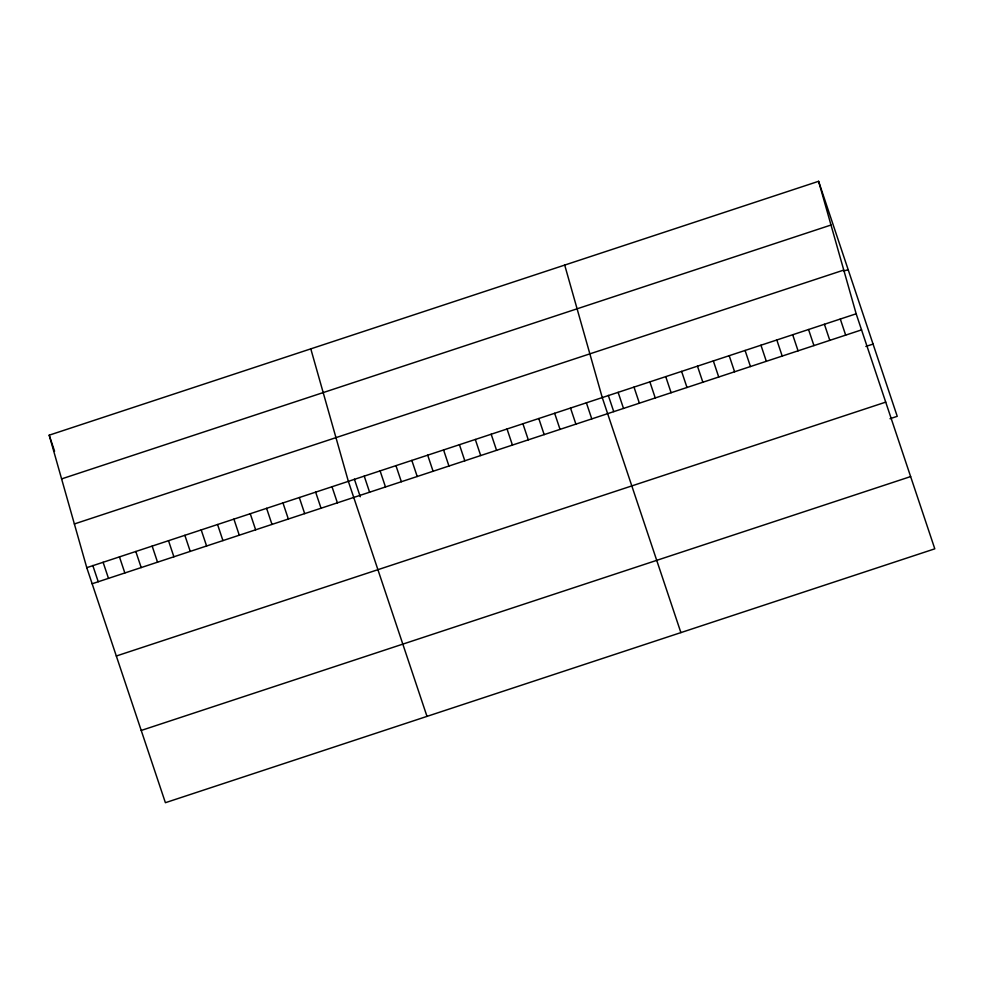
<?xml version="1.0" encoding="UTF-8"?>
<svg xmlns="http://www.w3.org/2000/svg" width="984" height="984" viewBox="0 0 984 984"><rect width="100%" height="100%" fill="white"/><g stroke="black" fill="none" stroke-linecap="round" stroke-linejoin="round"><path stroke-width="1.48" d="M818.602 181.302L856.166 313.798L934.8 548.826L165.398 802.698L86.764 567.67L49.2 435.174L818.602 181.302L897.236 416.33L890.028 418.704M61.598 478.901L831 225.028M74.366 523.955L843.768 270.083M843.829 271.067L848.159 269.641M86.764 567.67L856.166 313.798M92.139 583.758L861.541 329.886M865.859 346.454L873.066 344.08M116.309 656.008L885.723 402.136M141.216 730.448L910.63 476.576M840.299 319.037L845.674 335.126M824.42 324.277L829.807 340.366M808.553 329.505L813.94 345.593M792.686 334.744L798.073 350.833M776.819 339.984L782.206 356.073M760.952 345.212L766.327 361.3M745.085 350.452L750.46 366.54M729.206 355.691L734.593 371.78M713.339 360.931L718.726 377.007M697.471 366.159L702.859 382.247M681.604 371.398L686.992 387.487M665.737 376.638L671.113 392.727M649.87 381.866L655.246 397.954M634.004 387.106L639.379 403.194M618.124 392.345L623.512 408.434M608.297 395.371L613.733 411.619M680.891 632.601L602.257 397.573L564.705 265.09M586.39 402.813L591.778 418.901M570.523 408.053L575.898 424.141M554.656 413.292L560.031 429.368M538.789 418.52L544.164 434.608M522.91 423.76L528.297 439.848M507.043 428.999L512.43 445.088M491.176 434.227L496.563 450.315M475.309 439.467L480.696 455.555M459.442 444.707L464.817 460.795M443.575 449.934L448.95 466.022M427.696 455.174L433.083 471.262M411.829 460.414L417.216 476.502M395.962 465.653L401.349 481.729M380.095 470.881L385.482 486.969M364.228 476.121L369.603 492.209M354.388 479.159L360.279 496.748M426.994 716.377L348.361 481.361L310.796 348.865M332.002 486.748L337.389 502.836M315.655 492.148L321.042 508.236M299.308 497.535L304.683 513.623M282.962 502.935L288.337 519.023M266.603 508.334L271.99 524.423M250.256 513.722L255.643 529.81M233.909 519.121L239.284 535.21M217.562 524.509L222.938 540.597M201.203 529.909L206.591 545.997M184.857 535.308L190.244 551.397M168.51 540.696L173.885 556.784M152.163 546.095L157.538 562.184M135.804 551.483L141.192 567.571M119.458 556.882L124.845 572.971M103.111 562.282L108.486 578.371M49.2 435.174L54.587 451.262M92.791 565.468L98.228 581.716"/></g></svg>
